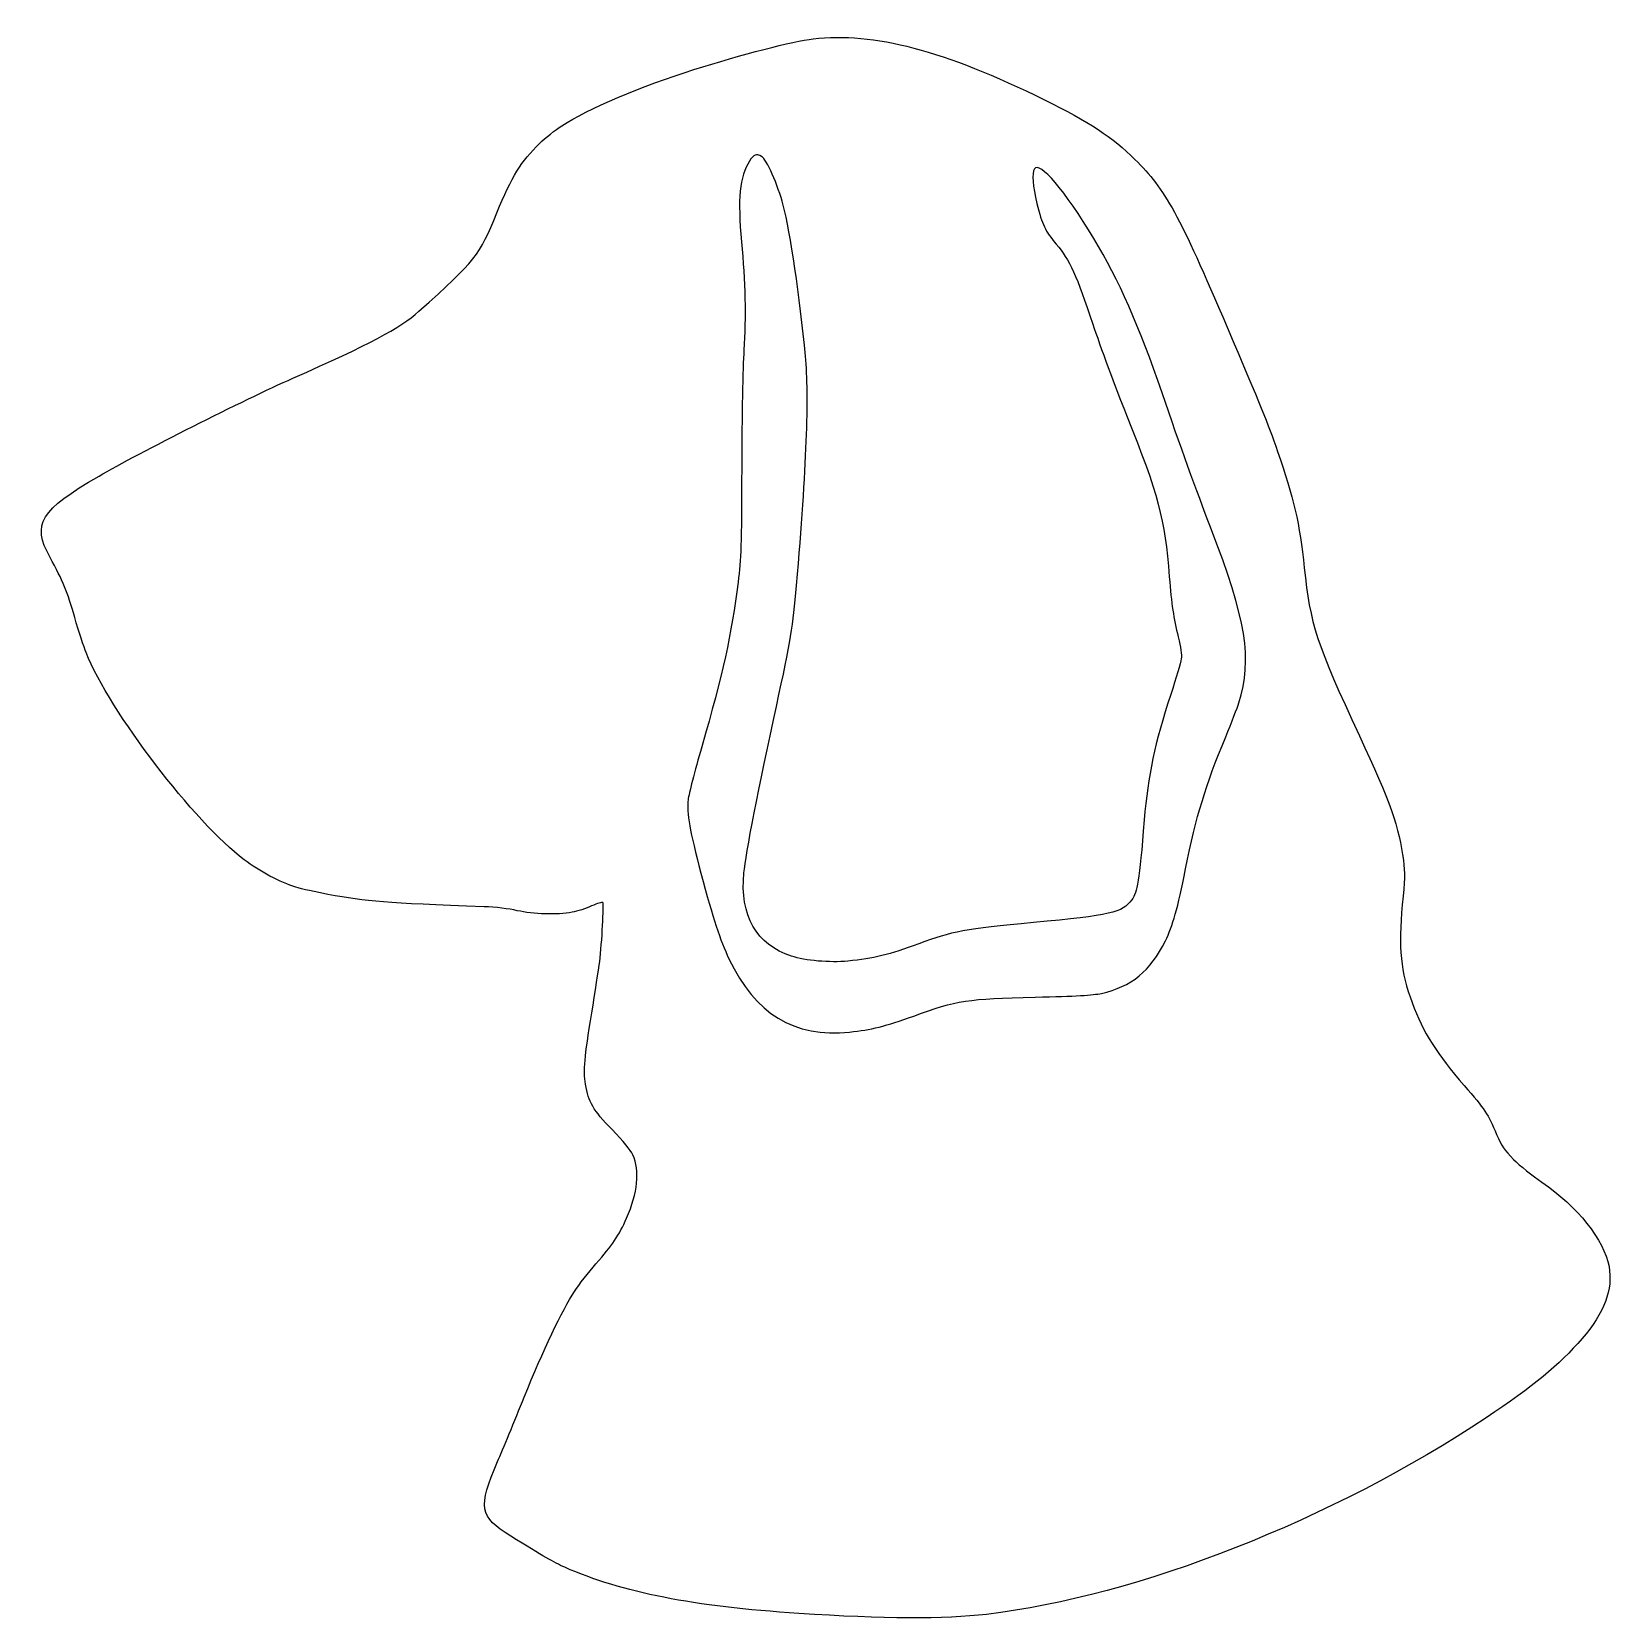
# Model space of a CAD drawing. Header units: centimetres. Extents: x -17.8 to 17.7, y -17.8 to 17.9.
import ezdxf

# ---------------------------------------------------------------- set-up
doc = ezdxf.new("R2010")
doc.units = ezdxf.units.CM
doc.header["$MEASUREMENT"] = 0
doc.layers.add('Layer 1', color=7, linetype='Continuous')

msp = doc.modelspace()

# ---------------------------------------------------------------- linework, layer by layer
at = {"layer": 'Layer 1'}
for points, knots in [([(-0.28222, 17.74119), (-0.71966, 17.68827), (-1.90147, 17.38488), (-2.96333, 17.04975), (-2.96333, 17.04975), (-4.13808, 16.67933), (-5.35164, 16.16075), (-5.93019, 15.78681), (-5.93019, 15.78681), (-6.07483, 15.69509), (-6.30061, 15.51517), (-6.43113, 15.38464), (-6.43113, 15.38464), (-6.84388, 14.98953), (-7.05202, 14.64733), (-7.39069, 13.82889), (-7.39069, 13.82889), (-7.78933, 12.8517), (-7.85283, 12.77408), (-9.144, 11.61345), (-9.144, 11.61345), (-9.57439, 11.22892), (-10.24467, 10.87262), (-11.97681, 10.10709), (-11.97681, 10.10709), (-13.05278, 9.63437), (-15.44462, 8.42434), (-16.33362, 7.90928), (-16.33362, 7.90928), (-17.66006, 7.1367), (-17.84704, 6.83331), (-17.44134, 6.08895), (-17.44134, 6.08895), (-17.14148, 5.54214), (-17.04623, 5.30578), (-16.88042, 4.73076), (-16.88042, 4.73076), (-16.7887, 4.41326), (-16.67228, 4.05695), (-16.62642, 3.93701), (-16.62642, 3.93701), (-16.08667, 2.60351), (-14.19225, 0.12348), (-13.07042, -0.72318), (-13.07042, -0.72318), (-12.73528, -0.97718), (-12.24845, -1.23471), (-11.91331, -1.33701), (-11.91331, -1.33701), (-11.77925, -1.37934), (-11.4547, -1.4499), (-11.19012, -1.49929), (-11.19012, -1.49929), (-10.28348, -1.6651), (-9.93776, -1.69332), (-7.67293, -1.77798), (-7.67293, -1.77798), (-7.42951, -1.78504), (-7.11554, -1.82384), (-6.9321, -1.86617), (-6.9321, -1.86617), (-6.57579, -1.94731), (-6.03252, -1.96495), (-5.69738, -1.90145), (-5.69738, -1.90145), (-5.58096, -1.88028), (-5.38341, -1.81678), (-5.25994, -1.76034), (-5.25994, -1.76034), (-5.13294, -1.7039), (-5.02005, -1.66862), (-5.00947, -1.68273), (-5.00947, -1.68273), (-4.98125, -1.71801), (-5.02711, -2.58231), (-5.08003, -3.00917), (-5.08003, -3.00917), (-5.1012, -3.18909), (-5.18234, -3.70767), (-5.25642, -4.16275), (-5.25642, -4.16275), (-5.42575, -5.18581), (-5.44692, -5.45392), (-5.39753, -5.76789), (-5.39753, -5.76789), (-5.33403, -6.17358), (-5.23172, -6.34645), (-4.79781, -6.79095), (-4.79781, -6.79095), (-4.54028, -7.05201), (-4.38506, -7.24603), (-4.33567, -7.35892), (-4.33567, -7.35892), (-4.17339, -7.71875), (-4.22278, -8.21264), (-4.47325, -8.78061), (-4.47325, -8.78061), (-4.64611, -9.17219), (-4.79075, -9.38739), (-5.16469, -9.81072), (-5.16469, -9.81072), (-5.3305, -9.99769), (-5.54569, -10.27639), (-5.64447, -10.42808), (-5.64447, -10.42808), (-5.92669, -10.85847), (-6.35003, -11.751), (-6.77689, -12.8058), (-6.77689, -12.8058), (-6.99208, -13.33849), (-7.2602, -13.99113), (-7.37661, -14.25572), (-7.37661, -14.25572), (-7.82111, -15.2823), (-7.78583, -15.49397), (-7.08028, -15.93141), (-7.08028, -15.93141), (-6.33239, -16.39708), (-6.12072, -16.51702), (-5.8632, -16.63344), (-5.8632, -16.63344), (-4.56145, -17.20494), (-2.98453, -17.51538), (-0.59976, -17.67061), (-0.59976, -17.67061), (1.29466, -17.79761), (2.67755, -17.80114), (3.61593, -17.69178), (3.61593, -17.69178), (7.03082, -17.28609), (11.40174, -15.56806), (14.8519, -13.26795), (14.8519, -13.26795), (15.91023, -12.56239), (16.48173, -12.08967), (17.00737, -11.48642), (17.00737, -11.48642), (17.50126, -10.92198), (17.70587, -10.37517), (17.61062, -9.8707), (17.61062, -9.8707), (17.49773, -9.26745), (16.90154, -8.51603), (16.10426, -7.97276), (16.10426, -7.97276), (15.88907, -7.82812), (15.60332, -7.59882), (15.46573, -7.46123), (15.46573, -7.46123), (15.25759, -7.25309), (15.19762, -7.1649), (15.08473, -6.89679), (15.08473, -6.89679), (14.88717, -6.43465), (14.82367, -6.33587), (14.35448, -5.79612), (14.35448, -5.79612), (13.7477, -5.10115), (13.43373, -4.60373), (13.18326, -3.93345), (13.18326, -3.93345), (12.92573, -3.24553), (12.87282, -2.70578), (12.96454, -1.73564), (12.96454, -1.73564), (13.02098, -1.17472), (13.02451, -1.0195), (12.98923, -0.73375), (12.98923, -0.73375), (12.90104, -0.01056), (12.68584, 0.59975), (12.00145, 2.06378), (12.00145, 2.06378), (11.03837, 4.13459), (10.8902, 4.58261), (10.75967, 5.84556), (10.75967, 5.84556), (10.65736, 6.83687), (10.51978, 7.43659), (10.15995, 8.45964), (10.15995, 8.45964), (9.92712, 9.12639), (9.79306, 9.45447), (9.02753, 11.25364), (9.02753, 11.25364), (7.94097, 13.8007), (7.64464, 14.34397), (6.9532, 15.02836), (6.9532, 15.02836), (6.45578, 15.52578), (5.91603, 15.87855), (4.9212, 16.36892), (4.9212, 16.36892), (2.65989, 17.4837), (1.08651, 17.89998), (-0.28227, 17.74123), (-0.28227, 17.74123), (-0.28227, 17.74123), (-0.28222, 17.74119), (-0.28222, 17.74119)], [0, 0, 0, 0, 0.01960784, 0.01960784, 0.01960784, 0.01960784, 0.03921569, 0.03921569, 0.03921569, 0.03921569, 0.05882353, 0.05882353, 0.05882353, 0.05882353, 0.07843137, 0.07843137, 0.07843137, 0.07843137, 0.09803922, 0.09803922, 0.09803922, 0.09803922, 0.11764706, 0.11764706, 0.11764706, 0.11764706, 0.1372549, 0.1372549, 0.1372549, 0.1372549, 0.15686275, 0.15686275, 0.15686275, 0.15686275, 0.17647059, 0.17647059, 0.17647059, 0.17647059, 0.19607843, 0.19607843, 0.19607843, 0.19607843, 0.21568627, 0.21568627, 0.21568627, 0.21568627, 0.23529412, 0.23529412, 0.23529412, 0.23529412, 0.25490196, 0.25490196, 0.25490196, 0.25490196, 0.2745098, 0.2745098, 0.2745098, 0.2745098, 0.29411765, 0.29411765, 0.29411765, 0.29411765, 0.31372549, 0.31372549, 0.31372549, 0.31372549, 0.33333333, 0.33333333, 0.33333333, 0.33333333, 0.35294118, 0.35294118, 0.35294118, 0.35294118, 0.37254902, 0.37254902, 0.37254902, 0.37254902, 0.39215686, 0.39215686, 0.39215686, 0.39215686, 0.41176471, 0.41176471, 0.41176471, 0.41176471, 0.43137255, 0.43137255, 0.43137255, 0.43137255, 0.45098039, 0.45098039, 0.45098039, 0.45098039, 0.47058824, 0.47058824, 0.47058824, 0.47058824, 0.49019608, 0.49019608, 0.49019608, 0.49019608, 0.50980392, 0.50980392, 0.50980392, 0.50980392, 0.52941176, 0.52941176, 0.52941176, 0.52941176, 0.54901961, 0.54901961, 0.54901961, 0.54901961, 0.56862745, 0.56862745, 0.56862745, 0.56862745, 0.58823529, 0.58823529, 0.58823529, 0.58823529, 0.60784314, 0.60784314, 0.60784314, 0.60784314, 0.62745098, 0.62745098, 0.62745098, 0.62745098, 0.64705882, 0.64705882, 0.64705882, 0.64705882, 0.66666667, 0.66666667, 0.66666667, 0.66666667, 0.68627451, 0.68627451, 0.68627451, 0.68627451, 0.70588235, 0.70588235, 0.70588235, 0.70588235, 0.7254902, 0.7254902, 0.7254902, 0.7254902, 0.74509804, 0.74509804, 0.74509804, 0.74509804, 0.76470588, 0.76470588, 0.76470588, 0.76470588, 0.78431373, 0.78431373, 0.78431373, 0.78431373, 0.80392157, 0.80392157, 0.80392157, 0.80392157, 0.82352941, 0.82352941, 0.82352941, 0.82352941, 0.84313725, 0.84313725, 0.84313725, 0.84313725, 0.8627451, 0.8627451, 0.8627451, 0.8627451, 0.88235294, 0.88235294, 0.88235294, 0.88235294, 0.90196078, 0.90196078, 0.90196078, 0.90196078, 0.92156863, 0.92156863, 0.92156863, 0.92156863, 0.94117647, 0.94117647, 0.94117647, 0.94117647, 0.96078431, 0.96078431, 0.96078431, 0.96078431, 1, 1, 1, 1]), ([(-1.43933, 15.09536), (-1.32997, 15.03892), (-1.07244, 14.4533), (-0.9525, 14.00175), (-0.9525, 14.00175), (-0.79375, 13.38439), (-0.58208, 11.94506), (-0.45156, 10.60097), (-0.45156, 10.60097), (-0.36689, 9.69433), (-0.42687, 8.128), (-0.65264, 5.45041), (-0.65264, 5.45041), (-0.73378, 4.51908), (-0.77964, 4.2298), (-1.10772, 2.72344), (-1.10772, 2.72344), (-1.4993, 0.93133), (-1.79916, -0.60678), (-1.83797, -1.016), (-1.83797, -1.016), (-1.92969, -1.97908), (-1.55928, -2.62819), (-0.76553, -2.88925), (-0.76553, -2.88925), (-0.46214, -2.99156), (0.09878, -3.04094), (0.50094, -2.99861), (0.50094, -2.99861), (1.08302, -2.94217), (1.42875, -2.8575), (2.09197, -2.61055), (2.09197, -2.61055), (2.84339, -2.33186), (3.12561, -2.27894), (4.6743, -2.1343), (4.6743, -2.1343), (6.40644, -1.97202), (6.67455, -1.90852), (6.87916, -1.6263), (6.87916, -1.6263), (7.01674, -1.42874), (7.04849, -1.23824), (7.16138, 0.17639), (7.16138, 0.17639), (7.24605, 1.18181), (7.39774, 1.90147), (7.7611, 2.99861), (7.7611, 2.99861), (7.87752, 3.35844), (7.98335, 3.71475), (7.99393, 3.79589), (7.99393, 3.79589), (8.00804, 3.89114), (7.98687, 4.05695), (7.9269, 4.28978), (7.9269, 4.28978), (7.82107, 4.71311), (7.77521, 5.02003), (7.72582, 5.64445), (7.72582, 5.64445), (7.61999, 6.95678), (7.4824, 7.48242), (6.76626, 9.27453), (6.76626, 9.27453), (6.51226, 9.906), (6.17007, 10.83028), (6.00779, 11.32417), (6.00779, 11.32417), (5.64443, 12.41778), (5.48215, 12.77056), (5.18582, 13.12334), (5.18582, 13.12334), (4.92829, 13.43026), (4.87185, 13.54667), (4.74838, 14.04056), (4.74838, 14.04056), (4.65666, 14.41098), (4.63196, 14.72142), (4.69194, 14.81667), (4.69194, 14.81667), (4.80836, 15.00011), (5.37986, 14.33336), (6.02897, 13.25034), (6.02897, 13.25034), (6.59341, 12.31195), (7.04497, 11.2889), (7.56355, 9.77901), (7.56355, 9.77901), (7.96924, 8.5972), (8.34319, 7.55651), (8.65363, 6.7557), (8.65363, 6.7557), (9.46149, 4.65667), (9.59907, 3.81001), (9.28863, 2.80459), (9.28863, 2.80459), (9.25688, 2.70934), (9.12635, 2.36715), (8.99582, 2.04612), (8.99582, 2.04612), (8.53015, 0.92076), (8.33613, 0.28223), (8.09271, -0.9278), (8.09271, -0.9278), (7.91632, -1.81327), (7.80343, -2.20486), (7.63763, -2.54705), (7.63763, -2.54705), (7.30249, -3.22438), (6.8721, -3.57716), (6.1983, -3.72533), (6.1983, -3.72533), (6.01133, -3.76766), (5.6268, -3.78883), (4.70958, -3.81), (4.70958, -3.81), (3.18911, -3.84528), (2.95627, -3.88056), (1.97908, -4.23686), (1.97908, -4.23686), (1.34761, -4.46264), (1.01952, -4.5473), (0.53975, -4.59669), (0.53975, -4.59669), (-0.70908, -4.72369), (-1.58397, -4.191), (-2.17311, -2.94922), (-2.17311, -2.94922), (-2.37419, -2.52236), (-2.52942, -2.05316), (-2.80458, -1.01953), (-2.80458, -1.01953), (-3.05152, -0.0882), (-3.12561, 0.32808), (-3.09033, 0.635), (-3.09033, 0.635), (-3.07975, 0.74083), (-2.94216, 1.27353), (-2.78694, 1.81681), (-2.78694, 1.81681), (-2.31069, 3.45723), (-2.11666, 4.3427), (-1.9685, 5.52098), (-1.9685, 5.52098), (-1.90147, 6.06426), (-1.89089, 6.3112), (-1.88736, 8.09626), (-1.88736, 8.09626), (-1.88383, 9.27807), (-1.86267, 10.33993), (-1.83797, 10.74209), (-1.83797, 10.74209), (-1.78858, 11.47234), (-1.80622, 12.28726), (-1.89089, 13.17626), (-1.89089, 13.17626), (-1.98261, 14.13934), (-1.93322, 14.64382), (-1.71097, 14.98954), (-1.71097, 14.98954), (-1.61925, 15.14123), (-1.5628, 15.1624), (-1.43933, 15.09537), (-1.43933, 15.09537), (-1.43933, 15.09537), (-1.43933, 15.09536), (-1.43933, 15.09536)], [0, 0, 0, 0, 0.02325581, 0.02325581, 0.02325581, 0.02325581, 0.04651163, 0.04651163, 0.04651163, 0.04651163, 0.06976744, 0.06976744, 0.06976744, 0.06976744, 0.09302326, 0.09302326, 0.09302326, 0.09302326, 0.11627907, 0.11627907, 0.11627907, 0.11627907, 0.13953488, 0.13953488, 0.13953488, 0.13953488, 0.1627907, 0.1627907, 0.1627907, 0.1627907, 0.18604651, 0.18604651, 0.18604651, 0.18604651, 0.20930233, 0.20930233, 0.20930233, 0.20930233, 0.23255814, 0.23255814, 0.23255814, 0.23255814, 0.25581395, 0.25581395, 0.25581395, 0.25581395, 0.27906977, 0.27906977, 0.27906977, 0.27906977, 0.30232558, 0.30232558, 0.30232558, 0.30232558, 0.3255814, 0.3255814, 0.3255814, 0.3255814, 0.34883721, 0.34883721, 0.34883721, 0.34883721, 0.37209302, 0.37209302, 0.37209302, 0.37209302, 0.39534884, 0.39534884, 0.39534884, 0.39534884, 0.41860465, 0.41860465, 0.41860465, 0.41860465, 0.44186047, 0.44186047, 0.44186047, 0.44186047, 0.46511628, 0.46511628, 0.46511628, 0.46511628, 0.48837209, 0.48837209, 0.48837209, 0.48837209, 0.51162791, 0.51162791, 0.51162791, 0.51162791, 0.53488372, 0.53488372, 0.53488372, 0.53488372, 0.55813953, 0.55813953, 0.55813953, 0.55813953, 0.58139535, 0.58139535, 0.58139535, 0.58139535, 0.60465116, 0.60465116, 0.60465116, 0.60465116, 0.62790698, 0.62790698, 0.62790698, 0.62790698, 0.65116279, 0.65116279, 0.65116279, 0.65116279, 0.6744186, 0.6744186, 0.6744186, 0.6744186, 0.69767442, 0.69767442, 0.69767442, 0.69767442, 0.72093023, 0.72093023, 0.72093023, 0.72093023, 0.74418605, 0.74418605, 0.74418605, 0.74418605, 0.76744186, 0.76744186, 0.76744186, 0.76744186, 0.79069767, 0.79069767, 0.79069767, 0.79069767, 0.81395349, 0.81395349, 0.81395349, 0.81395349, 0.8372093, 0.8372093, 0.8372093, 0.8372093, 0.86046512, 0.86046512, 0.86046512, 0.86046512, 0.88372093, 0.88372093, 0.88372093, 0.88372093, 0.90697674, 0.90697674, 0.90697674, 0.90697674, 0.93023256, 0.93023256, 0.93023256, 0.93023256, 0.95348837, 0.95348837, 0.95348837, 0.95348837, 1, 1, 1, 1])]:
    msp.add_open_spline(points, degree=3, knots=knots, dxfattribs=at)

doc.saveas('drawing.dxf')
